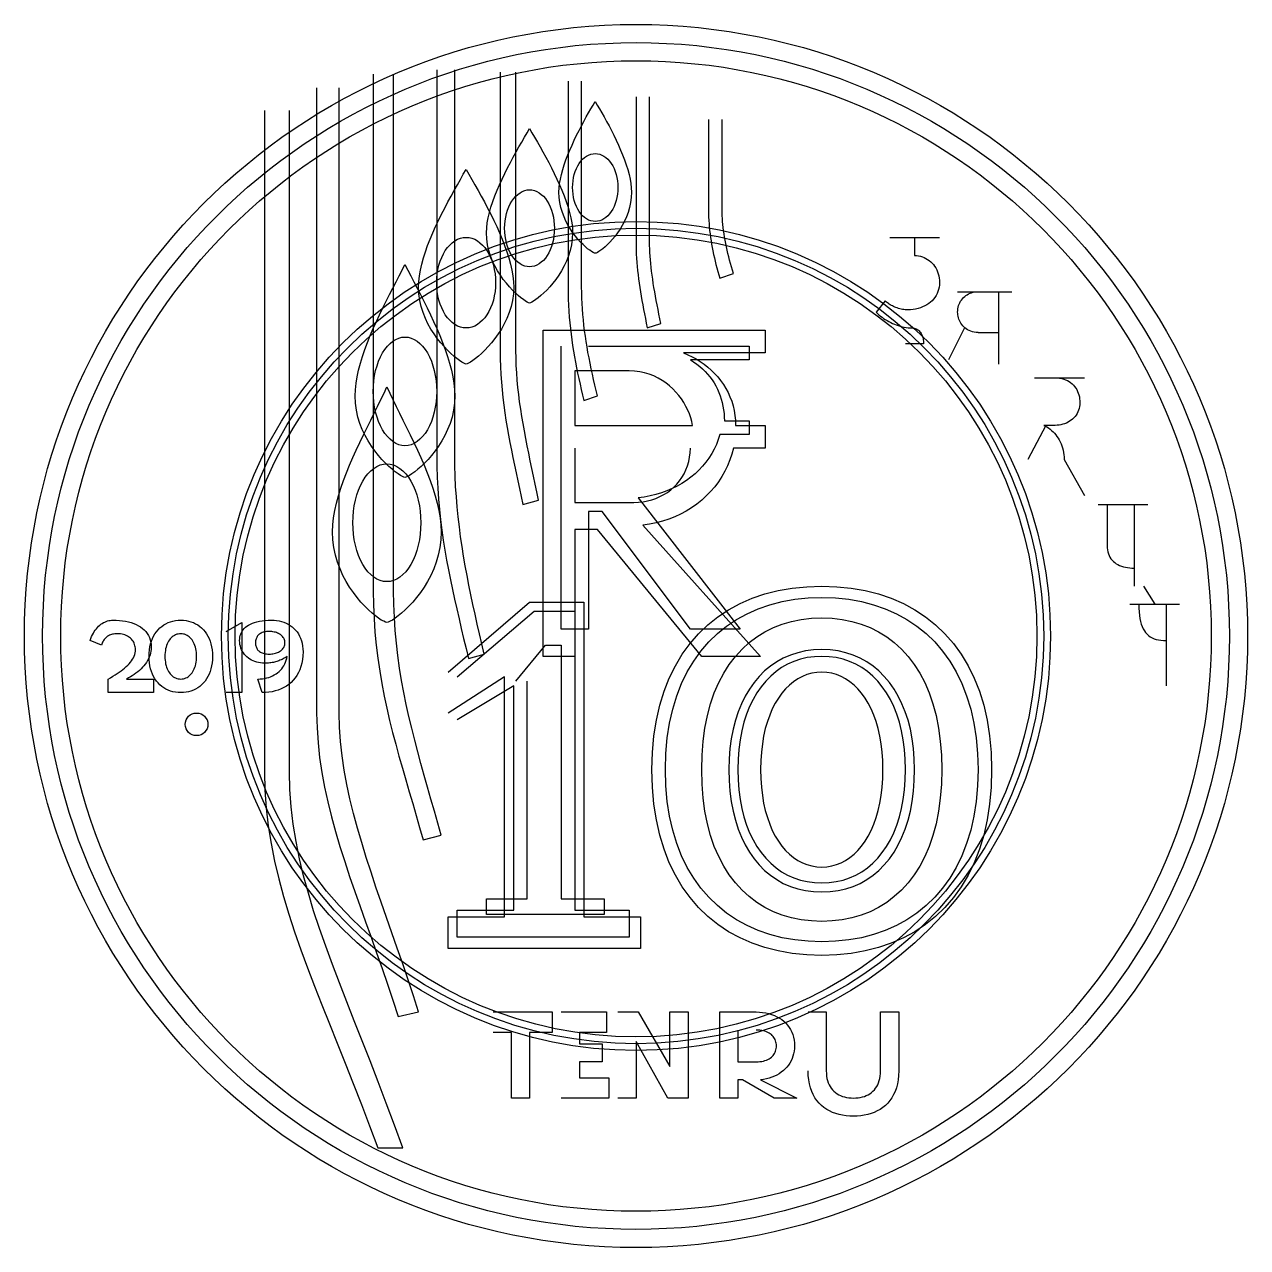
# Model space of a CAD drawing. Header units: metres. Extents: x 0 to 27, y 0 to 27.
import ezdxf

# ---------------------------------------------------------------- set-up
doc = ezdxf.new("R2010")
doc.units = ezdxf.units.M
for name, color, linetype in [('LAYER_00_BASE_FIELD', 7, 'Continuous'), ('LAYER_01_BIMETALLIC_TRENCH', 5, 'Continuous'), ('LAYER_02_RELIEF_STEP_1', 4, 'Continuous'), ('LAYER_03_RELIEF_STEP_2', 3, 'Continuous'), ('LAYER_04_HIGH_RELIEF', 2, 'Continuous'), ('LAYER_05_CREST_SURFACE', 1, 'Continuous')]:
    doc.layers.add(name, color=color, linetype=linetype)

msp = doc.modelspace()

# ---------------------------------------------------------------- linework, layer by layer
at = {"layer": 'LAYER_00_BASE_FIELD'}
for radius in [13.5, 13.1, 12.7]:
    msp.add_circle((13.5, 13.5), radius, dxfattribs=at)
at = {"layer": 'LAYER_01_BIMETALLIC_TRENCH'}
for radius in [9.15, 9, 8.85]:
    msp.add_circle((13.5, 13.5), radius, dxfattribs=at)
at = {"layer": 'LAYER_02_RELIEF_STEP_1'}
for points in [[(9.1, 26), (9.1, 17.5), (9.103, 17.248), (9.11, 17.001), (9.122, 16.76), (9.139, 16.523), (9.16, 16.291), (9.185, 16.062), (9.214, 15.836), (9.246, 15.614), (9.281, 15.393), (9.319, 15.175), (9.359, 14.958), (9.402, 14.742), (9.448, 14.527), (9.494, 14.312), (9.543, 14.097), (9.593, 13.881), (9.644, 13.664), (9.695, 13.445), (9.748, 13.224), (9.8, 13), (10.15, 13.1), (10.098, 13.324), (10.047, 13.545), (9.997, 13.763), (9.948, 13.98), (9.901, 14.195), (9.855, 14.41), (9.812, 14.623), (9.77, 14.836), (9.731, 15.049), (9.694, 15.262), (9.659, 15.477), (9.628, 15.692), (9.6, 15.909), (9.574, 16.127), (9.552, 16.348), (9.534, 16.572), (9.519, 16.799), (9.509, 17.029), (9.502, 17.262), (9.5, 17.5), (9.5, 26)], [(10.5, 25.95), (10.5, 19.8), (10.502, 19.621), (10.507, 19.446), (10.516, 19.272), (10.528, 19.101), (10.543, 18.931), (10.561, 18.763), (10.581, 18.596), (10.604, 18.43), (10.629, 18.265), (10.656, 18.1), (10.685, 17.935), (10.716, 17.77), (10.748, 17.604), (10.782, 17.437), (10.816, 17.269), (10.852, 17.099), (10.888, 16.928), (10.925, 16.754), (10.963, 16.579), (11, 16.4), (11.35, 16.5), (11.313, 16.679), (11.275, 16.854), (11.238, 17.028), (11.202, 17.198), (11.166, 17.367), (11.132, 17.534), (11.098, 17.699), (11.066, 17.863), (11.035, 18.026), (11.006, 18.188), (10.979, 18.348), (10.954, 18.509), (10.931, 18.669), (10.911, 18.829), (10.893, 18.989), (10.878, 19.15), (10.866, 19.311), (10.857, 19.473), (10.852, 19.636), (10.85, 19.8), (10.85, 25.95)], [(7.7, 25.9), (7.7, 14.5), (7.704, 14.189), (7.717, 13.884), (7.738, 13.586), (7.766, 13.294), (7.802, 13.008), (7.843, 12.726), (7.89, 12.449), (7.943, 12.175), (8.001, 11.905), (8.062, 11.638), (8.128, 11.372), (8.197, 11.109), (8.268, 10.847), (8.342, 10.585), (8.417, 10.323), (8.494, 10.062), (8.571, 9.799), (8.648, 9.535), (8.724, 9.269), (8.8, 9), (9.2, 9.1), (9.125, 9.369), (9.049, 9.635), (8.974, 9.899), (8.899, 10.161), (8.825, 10.422), (8.753, 10.682), (8.682, 10.942), (8.614, 11.202), (8.549, 11.463), (8.488, 11.725), (8.429, 11.988), (8.376, 12.254), (8.326, 12.521), (8.282, 12.792), (8.244, 13.066), (8.211, 13.343), (8.185, 13.625), (8.166, 13.911), (8.154, 14.203), (8.15, 14.5), (8.15, 25.9)], [(12, 25.75), (12, 21.2), (12.001, 21.066), (12.004, 20.933), (12.01, 20.801), (12.017, 20.671), (12.027, 20.542), (12.038, 20.414), (12.051, 20.287), (12.066, 20.162), (12.082, 20.037), (12.1, 19.913), (12.119, 19.789), (12.14, 19.666), (12.163, 19.544), (12.186, 19.423), (12.211, 19.302), (12.237, 19.181), (12.264, 19.06), (12.292, 18.94), (12.32, 18.82), (12.35, 18.7), (12.65, 18.8), (12.62, 18.92), (12.592, 19.04), (12.564, 19.16), (12.537, 19.28), (12.511, 19.4), (12.486, 19.52), (12.463, 19.64), (12.44, 19.76), (12.419, 19.88), (12.4, 20), (12.382, 20.12), (12.366, 20.24), (12.351, 20.36), (12.338, 20.48), (12.327, 20.6), (12.317, 20.72), (12.31, 20.84), (12.304, 20.96), (12.301, 21.08), (12.3, 21.2), (12.3, 25.75)], [(6.45, 25.6), (6.45, 11.8), (6.458, 11.471), (6.48, 11.143), (6.516, 10.815), (6.565, 10.489), (6.626, 10.163), (6.697, 9.836), (6.778, 9.51), (6.868, 9.182), (6.965, 8.854), (7.069, 8.525), (7.178, 8.194), (7.292, 7.862), (7.41, 7.527), (7.53, 7.19), (7.652, 6.85), (7.775, 6.507), (7.897, 6.161), (8.017, 5.811), (8.135, 5.458), (8.25, 5.1), (8.7, 5.2), (8.586, 5.558), (8.469, 5.911), (8.35, 6.261), (8.23, 6.606), (8.11, 6.948), (7.991, 7.287), (7.874, 7.623), (7.76, 7.955), (7.65, 8.285), (7.544, 8.613), (7.444, 8.938), (7.35, 9.261), (7.264, 9.582), (7.186, 9.902), (7.118, 10.22), (7.06, 10.538), (7.013, 10.854), (6.979, 11.17), (6.957, 11.485), (6.95, 11.8), (6.95, 25.6)], [(13.5, 25.4), (13.5, 22.2), (13.501, 22.11), (13.503, 22.02), (13.507, 21.93), (13.512, 21.839), (13.518, 21.748), (13.526, 21.657), (13.535, 21.566), (13.545, 21.474), (13.556, 21.381), (13.569, 21.288), (13.582, 21.193), (13.597, 21.098), (13.613, 21.003), (13.63, 20.906), (13.648, 20.808), (13.666, 20.709), (13.686, 20.609), (13.707, 20.507), (13.728, 20.404), (13.75, 20.3), (14.05, 20.4), (14.028, 20.504), (14.007, 20.607), (13.986, 20.708), (13.966, 20.808), (13.948, 20.906), (13.93, 21.003), (13.913, 21.098), (13.897, 21.192), (13.882, 21.284), (13.869, 21.375), (13.856, 21.464), (13.845, 21.552), (13.835, 21.638), (13.826, 21.723), (13.818, 21.806), (13.812, 21.888), (13.807, 21.968), (13.803, 22.047), (13.801, 22.124), (13.8, 22.2), (13.8, 25.4)], [(5.3, 25.1), (5.3, 10.5), (5.31, 10.098), (5.338, 9.701), (5.383, 9.307), (5.445, 8.917), (5.522, 8.528), (5.613, 8.14), (5.718, 7.752), (5.834, 7.362), (5.962, 6.97), (6.1, 6.575), (6.247, 6.175), (6.402, 5.77), (6.563, 5.358), (6.731, 4.938), (6.903, 4.509), (7.079, 4.071), (7.258, 3.622), (7.438, 3.161), (7.619, 2.688), (7.8, 2.2), (8.35, 2.2), (8.169, 2.702), (7.988, 3.188), (7.808, 3.66), (7.629, 4.119), (7.453, 4.566), (7.281, 5.001), (7.113, 5.426), (6.952, 5.842), (6.797, 6.249), (6.65, 6.65), (6.512, 7.045), (6.384, 7.434), (6.268, 7.82), (6.163, 8.203), (6.072, 8.584), (5.995, 8.965), (5.933, 9.346), (5.888, 9.728), (5.86, 10.112), (5.85, 10.5), (5.85, 25.1)], [(15.1, 24.9), (15.1, 22.9), (15.101, 22.825), (15.103, 22.75), (15.107, 22.675), (15.112, 22.6), (15.118, 22.525), (15.126, 22.45), (15.135, 22.375), (15.145, 22.3), (15.156, 22.225), (15.169, 22.15), (15.182, 22.075), (15.197, 22), (15.213, 21.925), (15.23, 21.85), (15.248, 21.775), (15.266, 21.7), (15.286, 21.625), (15.307, 21.55), (15.328, 21.475), (15.35, 21.4), (15.65, 21.5), (15.628, 21.575), (15.607, 21.65), (15.586, 21.725), (15.566, 21.799), (15.548, 21.873), (15.53, 21.947), (15.513, 22.021), (15.497, 22.094), (15.482, 22.166), (15.469, 22.238), (15.456, 22.308), (15.445, 22.378), (15.435, 22.448), (15.426, 22.516), (15.418, 22.583), (15.412, 22.649), (15.407, 22.714), (15.403, 22.777), (15.401, 22.839), (15.4, 22.9), (15.4, 24.9)], [(9.35, 12.7), (11.15, 14.25), (12.35, 14.25), (12.35, 7.3), (13.6, 7.3), (13.6, 6.6), (9.35, 6.6), (9.35, 7.3), (10.6, 7.3), (10.6, 12.6), (9.35, 11.8)]]:
    msp.add_lwpolyline(points, dxfattribs=at)
for points in [[(17.6, 14.6), (17.932, 14.589), (18.252, 14.557), (18.559, 14.503), (18.854, 14.428), (19.135, 14.333), (19.402, 14.217), (19.655, 14.08), (19.892, 13.923), (20.114, 13.746), (20.319, 13.55), (20.507, 13.334), (20.678, 13.099), (20.831, 12.845), (20.965, 12.571), (21.08, 12.28), (21.176, 11.97), (21.251, 11.641), (21.306, 11.295), (21.339, 10.931), (21.35, 10.55), (21.339, 10.162), (21.306, 9.791), (21.251, 9.439), (21.176, 9.106), (21.08, 8.791), (20.965, 8.496), (20.831, 8.219), (20.678, 7.962), (20.507, 7.724), (20.319, 7.506), (20.114, 7.308), (19.892, 7.13), (19.655, 6.972), (19.402, 6.835), (19.135, 6.718), (18.854, 6.622), (18.559, 6.547), (18.252, 6.493), (17.932, 6.461), (17.6, 6.45), (17.268, 6.461), (16.948, 6.493), (16.641, 6.547), (16.346, 6.622), (16.065, 6.718), (15.798, 6.835), (15.545, 6.972), (15.308, 7.13), (15.086, 7.308), (14.881, 7.506), (14.693, 7.724), (14.522, 7.962), (14.369, 8.219), (14.235, 8.496), (14.12, 8.791), (14.024, 9.106), (13.949, 9.439), (13.894, 9.791), (13.861, 10.162), (13.85, 10.55), (13.861, 10.931), (13.894, 11.295), (13.949, 11.641), (14.024, 11.97), (14.12, 12.28), (14.235, 12.571), (14.369, 12.845), (14.522, 13.099), (14.693, 13.334), (14.881, 13.55), (15.086, 13.746), (15.308, 13.923), (15.545, 14.08), (15.798, 14.217), (16.065, 14.333), (16.346, 14.428), (16.641, 14.503), (16.948, 14.557), (17.268, 14.589), (17.6, 14.6)], [(17.6, 13.2), (17.416, 13.192), (17.239, 13.169), (17.069, 13.131), (16.907, 13.078), (16.752, 13.011), (16.606, 12.93), (16.468, 12.836), (16.338, 12.728), (16.218, 12.608), (16.106, 12.475), (16.004, 12.33), (15.912, 12.174), (15.829, 12.006), (15.757, 11.828), (15.695, 11.639), (15.643, 11.44), (15.603, 11.231), (15.574, 11.013), (15.556, 10.786), (15.55, 10.55), (15.556, 10.307), (15.574, 10.073), (15.603, 9.85), (15.643, 9.636), (15.695, 9.432), (15.757, 9.239), (15.829, 9.057), (15.912, 8.887), (16.004, 8.728), (16.106, 8.581), (16.218, 8.447), (16.338, 8.325), (16.468, 8.217), (16.606, 8.121), (16.752, 8.04), (16.907, 7.972), (17.069, 7.919), (17.239, 7.881), (17.416, 7.858), (17.6, 7.85), (17.784, 7.858), (17.961, 7.881), (18.131, 7.919), (18.293, 7.972), (18.448, 8.04), (18.594, 8.121), (18.732, 8.217), (18.862, 8.325), (18.982, 8.447), (19.094, 8.581), (19.196, 8.728), (19.288, 8.887), (19.371, 9.057), (19.443, 9.239), (19.505, 9.432), (19.557, 9.636), (19.597, 9.85), (19.626, 10.073), (19.644, 10.307), (19.65, 10.55), (19.644, 10.786), (19.626, 11.013), (19.597, 11.231), (19.557, 11.44), (19.505, 11.639), (19.443, 11.828), (19.371, 12.006), (19.288, 12.174), (19.196, 12.33), (19.094, 12.475), (18.982, 12.608), (18.862, 12.728), (18.732, 12.836), (18.594, 12.93), (18.448, 13.011), (18.293, 13.078), (18.131, 13.131), (17.961, 13.169), (17.784, 13.192), (17.6, 13.2)]]:
    msp.add_lwpolyline(points, close=True, dxfattribs=at)
at = {"layer": 'LAYER_03_RELIEF_STEP_2'}
for points in [[(11.8, 23.3), (11.804, 23.392), (11.814, 23.488), (11.831, 23.588), (11.854, 23.69), (11.883, 23.795), (11.916, 23.902), (11.954, 24.01), (11.995, 24.119), (12.04, 24.228), (12.088, 24.337), (12.137, 24.446), (12.189, 24.553), (12.242, 24.658), (12.295, 24.761), (12.348, 24.861), (12.402, 24.958), (12.454, 25.05), (12.505, 25.139), (12.554, 25.222), (12.6, 25.3), (12.646, 25.222), (12.695, 25.139), (12.746, 25.05), (12.798, 24.958), (12.852, 24.861), (12.905, 24.761), (12.958, 24.658), (13.011, 24.553), (13.063, 24.446), (13.113, 24.337), (13.16, 24.228), (13.205, 24.119), (13.246, 24.01), (13.284, 23.902), (13.317, 23.795), (13.346, 23.69), (13.369, 23.588), (13.386, 23.488), (13.396, 23.392), (13.4, 23.3), (13.395, 23.182), (13.38, 23.068), (13.357, 22.958), (13.326, 22.852), (13.289, 22.752), (13.246, 22.656), (13.198, 22.565), (13.147, 22.479), (13.093, 22.399), (13.037, 22.325), (12.981, 22.257), (12.925, 22.195), (12.87, 22.139), (12.817, 22.09), (12.767, 22.048), (12.722, 22.014), (12.681, 21.986), (12.647, 21.966), (12.619, 21.954), (12.6, 21.95), (12.581, 21.954), (12.553, 21.966), (12.519, 21.986), (12.478, 22.014), (12.433, 22.048), (12.383, 22.09), (12.33, 22.139), (12.275, 22.195), (12.219, 22.257), (12.162, 22.325), (12.107, 22.399), (12.053, 22.479), (12.002, 22.565), (11.954, 22.656), (11.911, 22.752), (11.874, 22.852), (11.843, 22.958), (11.82, 23.068), (11.805, 23.182), (11.8, 23.3)], [(10.2, 22.4), (10.204, 22.507), (10.217, 22.618), (10.238, 22.733), (10.265, 22.85), (10.299, 22.97), (10.339, 23.092), (10.384, 23.215), (10.434, 23.339), (10.487, 23.463), (10.544, 23.587), (10.603, 23.711), (10.664, 23.833), (10.727, 23.953), (10.79, 24.071), (10.854, 24.186), (10.917, 24.298), (10.978, 24.405), (11.038, 24.509), (11.096, 24.607), (11.15, 24.7), (11.204, 24.607), (11.262, 24.509), (11.322, 24.405), (11.383, 24.298), (11.446, 24.186), (11.51, 24.071), (11.573, 23.953), (11.636, 23.833), (11.697, 23.711), (11.756, 23.587), (11.813, 23.463), (11.866, 23.339), (11.916, 23.215), (11.961, 23.092), (12.001, 22.97), (12.035, 22.85), (12.062, 22.733), (12.083, 22.618), (12.096, 22.507), (12.1, 22.4), (12.094, 22.267), (12.076, 22.138), (12.048, 22.013), (12.011, 21.893), (11.966, 21.778), (11.914, 21.668), (11.856, 21.564), (11.794, 21.466), (11.729, 21.373), (11.663, 21.288), (11.595, 21.208), (11.528, 21.136), (11.462, 21.072), (11.399, 21.015), (11.341, 20.966), (11.287, 20.925), (11.24, 20.893), (11.201, 20.869), (11.17, 20.855), (11.15, 20.85), (11.13, 20.855), (11.099, 20.869), (11.06, 20.893), (11.013, 20.925), (10.959, 20.966), (10.901, 21.015), (10.838, 21.072), (10.772, 21.136), (10.705, 21.208), (10.638, 21.288), (10.571, 21.373), (10.506, 21.466), (10.444, 21.564), (10.386, 21.668), (10.334, 21.778), (10.289, 21.893), (10.252, 22.013), (10.224, 22.138), (10.206, 22.267), (10.2, 22.4)], [(8.7, 21.2), (8.705, 21.322), (8.719, 21.448), (8.741, 21.578), (8.771, 21.71), (8.808, 21.845), (8.851, 21.982), (8.9, 22.12), (8.954, 22.259), (9.013, 22.398), (9.075, 22.538), (9.14, 22.676), (9.208, 22.813), (9.277, 22.948), (9.347, 23.081), (9.417, 23.211), (9.487, 23.338), (9.556, 23.46), (9.623, 23.579), (9.688, 23.692), (9.75, 23.8), (9.812, 23.692), (9.877, 23.579), (9.944, 23.46), (10.013, 23.338), (10.083, 23.211), (10.153, 23.081), (10.223, 22.948), (10.292, 22.813), (10.36, 22.676), (10.425, 22.538), (10.487, 22.398), (10.546, 22.259), (10.6, 22.12), (10.649, 21.982), (10.692, 21.845), (10.729, 21.71), (10.759, 21.578), (10.781, 21.448), (10.795, 21.322), (10.8, 21.2), (10.793, 21.052), (10.773, 20.909), (10.742, 20.772), (10.7, 20.639), (10.65, 20.512), (10.592, 20.392), (10.528, 20.277), (10.459, 20.17), (10.387, 20.069), (10.312, 19.975), (10.237, 19.889), (10.163, 19.81), (10.09, 19.74), (10.021, 19.678), (9.956, 19.625), (9.898, 19.581), (9.846, 19.546), (9.804, 19.521), (9.771, 19.505), (9.75, 19.5), (9.729, 19.505), (9.696, 19.521), (9.654, 19.546), (9.602, 19.581), (9.544, 19.625), (9.479, 19.678), (9.41, 19.74), (9.337, 19.81), (9.263, 19.889), (9.188, 19.975), (9.113, 20.069), (9.041, 20.17), (8.972, 20.277), (8.908, 20.392), (8.85, 20.512), (8.8, 20.639), (8.758, 20.772), (8.727, 20.909), (8.707, 21.052), (8.7, 21.2)], [(7.3, 18.8), (7.305, 18.937), (7.32, 19.078), (7.344, 19.223), (7.376, 19.37), (7.416, 19.52), (7.462, 19.672), (7.514, 19.825), (7.572, 19.979), (7.634, 20.133), (7.7, 20.288), (7.769, 20.441), (7.84, 20.593), (7.913, 20.743), (7.986, 20.891), (8.059, 21.036), (8.132, 21.178), (8.203, 21.315), (8.272, 21.449), (8.338, 21.577), (8.4, 21.7), (8.462, 21.577), (8.528, 21.449), (8.597, 21.315), (8.668, 21.178), (8.741, 21.036), (8.814, 20.891), (8.887, 20.743), (8.96, 20.593), (9.031, 20.441), (9.1, 20.288), (9.166, 20.133), (9.228, 19.979), (9.286, 19.825), (9.338, 19.672), (9.384, 19.52), (9.424, 19.37), (9.456, 19.223), (9.48, 19.078), (9.495, 18.937), (9.5, 18.8), (9.493, 18.638), (9.472, 18.482), (9.439, 18.333), (9.395, 18.19), (9.342, 18.055), (9.281, 17.926), (9.214, 17.805), (9.142, 17.691), (9.066, 17.585), (8.988, 17.487), (8.909, 17.398), (8.83, 17.317), (8.754, 17.244), (8.682, 17.181), (8.614, 17.127), (8.553, 17.082), (8.499, 17.046), (8.455, 17.021), (8.422, 17.005), (8.4, 17), (8.378, 17.005), (8.345, 17.021), (8.301, 17.046), (8.247, 17.082), (8.186, 17.127), (8.118, 17.181), (8.046, 17.244), (7.97, 17.317), (7.891, 17.398), (7.812, 17.487), (7.734, 17.585), (7.658, 17.691), (7.586, 17.805), (7.519, 17.926), (7.458, 18.055), (7.405, 18.19), (7.361, 18.333), (7.328, 18.482), (7.307, 18.638), (7.3, 18.8)], [(12.15, 20.25), (16.35, 20.25), (16.35, 19.75), (14.55, 19.75), (14.646, 19.71), (14.74, 19.665), (14.831, 19.615), (14.919, 19.56), (15.004, 19.5), (15.085, 19.436), (15.162, 19.367), (15.236, 19.295), (15.304, 19.218), (15.369, 19.137), (15.428, 19.053), (15.482, 18.965), (15.531, 18.874), (15.574, 18.779), (15.612, 18.681), (15.643, 18.58), (15.667, 18.477), (15.685, 18.37), (15.696, 18.261), (15.7, 18.15), (16.35, 18.15), (16.35, 17.65), (15.65, 17.65), (15.616, 17.517), (15.572, 17.386), (15.521, 17.26), (15.461, 17.137), (15.394, 17.019), (15.319, 16.905), (15.237, 16.796), (15.148, 16.692), (15.052, 16.593), (14.95, 16.5), (14.842, 16.413), (14.728, 16.332), (14.609, 16.258), (14.485, 16.191), (14.356, 16.131), (14.223, 16.079), (14.085, 16.034), (13.944, 15.998), (13.798, 15.969), (13.65, 15.95), (16.25, 13.05), (14.95, 13.05), (12.65, 15.85), (12.15, 15.85), (12.15, 13.05), (11.45, 13.05), (11.45, 20.25), (12.15, 20.25)], [(12.15, 19.35), (12.15, 18.15), (14.75, 18.15), (14.732, 18.233), (14.708, 18.317), (14.678, 18.402), (14.643, 18.486), (14.602, 18.57), (14.555, 18.652), (14.502, 18.732), (14.444, 18.81), (14.381, 18.885), (14.312, 18.956), (14.239, 19.023), (14.16, 19.086), (14.075, 19.143), (13.986, 19.195), (13.892, 19.24), (13.793, 19.278), (13.689, 19.309), (13.581, 19.331), (13.468, 19.345), (13.35, 19.35), (12.15, 19.35)], [(6.8, 15.8), (6.806, 15.952), (6.823, 16.108), (6.85, 16.268), (6.886, 16.43), (6.931, 16.595), (6.984, 16.762), (7.043, 16.93), (7.107, 17.099), (7.177, 17.268), (7.25, 17.438), (7.326, 17.606), (7.405, 17.773), (7.484, 17.938), (7.564, 18.101), (7.644, 18.261), (7.722, 18.418), (7.797, 18.57), (7.869, 18.719), (7.937, 18.862), (8, 19), (8.063, 18.862), (8.131, 18.719), (8.203, 18.57), (8.278, 18.418), (8.356, 18.261), (8.436, 18.101), (8.516, 17.938), (8.595, 17.773), (8.674, 17.606), (8.75, 17.438), (8.823, 17.268), (8.893, 17.099), (8.957, 16.93), (9.016, 16.762), (9.069, 16.595), (9.114, 16.43), (9.15, 16.268), (9.177, 16.108), (9.194, 15.952), (9.2, 15.8), (9.192, 15.623), (9.17, 15.452), (9.136, 15.288), (9.09, 15.131), (9.034, 14.981), (8.969, 14.839), (8.898, 14.704), (8.821, 14.578), (8.74, 14.459), (8.656, 14.35), (8.572, 14.25), (8.487, 14.158), (8.405, 14.077), (8.325, 14.005), (8.251, 13.944), (8.182, 13.893), (8.122, 13.853), (8.07, 13.824), (8.029, 13.806), (8, 13.8), (7.971, 13.806), (7.93, 13.824), (7.878, 13.853), (7.818, 13.893), (7.749, 13.944), (7.675, 14.005), (7.595, 14.077), (7.513, 14.158), (7.428, 14.25), (7.344, 14.35), (7.26, 14.459), (7.179, 14.578), (7.102, 14.704), (7.031, 14.839), (6.966, 14.981), (6.91, 15.131), (6.864, 15.288), (6.83, 15.452), (6.808, 15.623), (6.8, 15.8)], [(17.6, 14.35), (17.903, 14.34), (18.195, 14.31), (18.476, 14.26), (18.746, 14.19), (19.004, 14.101), (19.249, 13.992), (19.481, 13.865), (19.7, 13.718), (19.904, 13.553), (20.094, 13.369), (20.268, 13.166), (20.426, 12.946), (20.568, 12.708), (20.692, 12.451), (20.799, 12.177), (20.888, 11.886), (20.958, 11.577), (21.009, 11.252), (21.04, 10.909), (21.05, 10.55), (21.04, 10.191), (21.009, 9.848), (20.958, 9.523), (20.888, 9.214), (20.799, 8.923), (20.692, 8.649), (20.568, 8.392), (20.426, 8.154), (20.268, 7.934), (20.094, 7.731), (19.904, 7.547), (19.7, 7.382), (19.481, 7.235), (19.249, 7.108), (19.004, 6.999), (18.746, 6.91), (18.476, 6.84), (18.195, 6.79), (17.903, 6.76), (17.6, 6.75), (17.297, 6.76), (17.005, 6.79), (16.724, 6.84), (16.454, 6.91), (16.196, 6.999), (15.951, 7.108), (15.719, 7.235), (15.5, 7.382), (15.296, 7.547), (15.106, 7.731), (14.932, 7.934), (14.774, 8.154), (14.632, 8.392), (14.508, 8.649), (14.401, 8.923), (14.312, 9.214), (14.242, 9.523), (14.191, 9.848), (14.16, 10.191), (14.15, 10.55), (14.16, 10.909), (14.191, 11.252), (14.242, 11.577), (14.312, 11.886), (14.401, 12.177), (14.508, 12.451), (14.632, 12.708), (14.774, 12.946), (14.932, 13.166), (15.106, 13.369), (15.296, 13.553), (15.5, 13.718), (15.719, 13.865), (15.951, 13.992), (16.196, 14.101), (16.454, 14.19), (16.724, 14.26), (17.005, 14.31), (17.297, 14.34), (17.6, 14.35)], [(17.6, 13.05), (17.438, 13.043), (17.281, 13.022), (17.13, 12.987), (16.985, 12.939), (16.847, 12.877), (16.715, 12.803), (16.591, 12.716), (16.474, 12.616), (16.364, 12.505), (16.262, 12.381), (16.169, 12.246), (16.084, 12.1), (16.008, 11.942), (15.942, 11.774), (15.884, 11.595), (15.837, 11.405), (15.799, 11.206), (15.772, 10.997), (15.756, 10.778), (15.75, 10.55), (15.756, 10.322), (15.772, 10.103), (15.799, 9.894), (15.837, 9.695), (15.884, 9.505), (15.942, 9.326), (16.008, 9.158), (16.084, 9), (16.169, 8.854), (16.262, 8.719), (16.364, 8.595), (16.474, 8.484), (16.591, 8.384), (16.715, 8.297), (16.847, 8.223), (16.985, 8.161), (17.13, 8.113), (17.281, 8.078), (17.438, 8.057), (17.6, 8.05), (17.762, 8.057), (17.919, 8.078), (18.07, 8.113), (18.215, 8.161), (18.353, 8.223), (18.485, 8.297), (18.609, 8.384), (18.726, 8.484), (18.836, 8.595), (18.937, 8.719), (19.031, 8.854), (19.116, 9), (19.192, 9.158), (19.258, 9.326), (19.316, 9.505), (19.363, 9.695), (19.401, 9.894), (19.428, 10.103), (19.444, 10.322), (19.45, 10.55), (19.444, 10.778), (19.428, 10.997), (19.401, 11.206), (19.363, 11.405), (19.316, 11.595), (19.258, 11.774), (19.192, 11.942), (19.116, 12.1), (19.031, 12.246), (18.937, 12.381), (18.836, 12.505), (18.726, 12.616), (18.609, 12.716), (18.485, 12.803), (18.353, 12.877), (18.215, 12.939), (18.07, 12.987), (17.919, 13.022), (17.762, 13.043), (17.6, 13.05)]]:
    msp.add_lwpolyline(points, close=True, dxfattribs=at)
for points in [[(12.15, 17.65), (12.15, 16.45), (13.45, 16.45), (13.554, 16.454), (13.655, 16.465), (13.754, 16.483), (13.849, 16.508), (13.941, 16.539), (14.029, 16.577), (14.113, 16.621), (14.192, 16.671), (14.267, 16.726), (14.338, 16.788), (14.402, 16.854), (14.462, 16.925), (14.515, 17.001), (14.562, 17.082), (14.603, 17.167), (14.637, 17.256), (14.664, 17.35), (14.684, 17.446), (14.696, 17.547), (14.7, 17.65)], [(9.55, 12.6), (11.25, 14.05), (12.15, 14.05), (12.15, 7.45), (13.35, 7.45), (13.35, 6.85), (9.55, 6.85), (9.55, 7.45), (10.8, 7.45), (10.8, 12.4), (9.55, 11.65)]]:
    msp.add_lwpolyline(points, dxfattribs=at)
at = {"layer": 'LAYER_04_HIGH_RELIEF'}
for points in [[(13.1, 23.4), (13.098, 23.326), (13.09, 23.254), (13.078, 23.182), (13.062, 23.113), (13.041, 23.046), (13.016, 22.983), (12.987, 22.924), (12.954, 22.87), (12.917, 22.82), (12.878, 22.776), (12.836, 22.739), (12.791, 22.707), (12.745, 22.682), (12.698, 22.664), (12.649, 22.654), (12.6, 22.65), (12.551, 22.654), (12.502, 22.664), (12.455, 22.682), (12.409, 22.707), (12.364, 22.739), (12.322, 22.776), (12.283, 22.82), (12.246, 22.87), (12.213, 22.924), (12.184, 22.983), (12.159, 23.046), (12.138, 23.113), (12.122, 23.182), (12.11, 23.254), (12.102, 23.326), (12.1, 23.4), (12.102, 23.474), (12.11, 23.546), (12.122, 23.618), (12.138, 23.687), (12.159, 23.754), (12.184, 23.817), (12.213, 23.876), (12.246, 23.93), (12.283, 23.98), (12.322, 24.024), (12.364, 24.061), (12.409, 24.093), (12.455, 24.118), (12.502, 24.136), (12.551, 24.146), (12.6, 24.15), (12.649, 24.146), (12.698, 24.136), (12.745, 24.118), (12.791, 24.093), (12.836, 24.061), (12.878, 24.024), (12.917, 23.98), (12.954, 23.93), (12.987, 23.876), (13.016, 23.817), (13.041, 23.754), (13.062, 23.687), (13.078, 23.618), (13.09, 23.546), (13.098, 23.474), (13.1, 23.4)], [(11.7, 22.5), (11.697, 22.417), (11.689, 22.334), (11.676, 22.253), (11.658, 22.175), (11.635, 22.099), (11.607, 22.028), (11.575, 21.961), (11.539, 21.899), (11.499, 21.843), (11.456, 21.793), (11.409, 21.75), (11.36, 21.715), (11.31, 21.687), (11.257, 21.666), (11.204, 21.654), (11.15, 21.65), (11.096, 21.654), (11.043, 21.666), (10.99, 21.687), (10.94, 21.715), (10.891, 21.75), (10.844, 21.793), (10.801, 21.843), (10.761, 21.899), (10.725, 21.961), (10.693, 22.028), (10.665, 22.099), (10.642, 22.175), (10.624, 22.253), (10.611, 22.334), (10.603, 22.417), (10.6, 22.5), (10.603, 22.583), (10.611, 22.666), (10.624, 22.747), (10.642, 22.825), (10.665, 22.901), (10.693, 22.972), (10.725, 23.039), (10.761, 23.101), (10.801, 23.157), (10.844, 23.207), (10.891, 23.25), (10.94, 23.285), (10.99, 23.313), (11.043, 23.334), (11.096, 23.346), (11.15, 23.35), (11.204, 23.346), (11.257, 23.334), (11.31, 23.313), (11.36, 23.285), (11.409, 23.25), (11.456, 23.207), (11.499, 23.157), (11.539, 23.101), (11.575, 23.039), (11.607, 22.972), (11.635, 22.901), (11.658, 22.825), (11.676, 22.747), (11.689, 22.666), (11.697, 22.583), (11.7, 22.5)], [(10.4, 21.3), (10.397, 21.202), (10.388, 21.105), (10.372, 21.01), (10.351, 20.917), (10.323, 20.829), (10.29, 20.744), (10.252, 20.666), (10.21, 20.593), (10.162, 20.527), (10.111, 20.469), (10.056, 20.418), (9.999, 20.376), (9.939, 20.343), (9.877, 20.319), (9.814, 20.305), (9.75, 20.3), (9.686, 20.305), (9.623, 20.319), (9.561, 20.343), (9.501, 20.376), (9.444, 20.418), (9.389, 20.469), (9.338, 20.527), (9.29, 20.593), (9.248, 20.666), (9.21, 20.744), (9.177, 20.829), (9.149, 20.917), (9.128, 21.01), (9.112, 21.105), (9.103, 21.202), (9.1, 21.3), (9.103, 21.398), (9.112, 21.495), (9.128, 21.59), (9.149, 21.683), (9.177, 21.771), (9.21, 21.856), (9.248, 21.934), (9.29, 22.007), (9.338, 22.073), (9.389, 22.131), (9.444, 22.182), (9.501, 22.224), (9.561, 22.257), (9.623, 22.281), (9.686, 22.295), (9.75, 22.3), (9.814, 22.295), (9.877, 22.281), (9.939, 22.257), (9.999, 22.224), (10.056, 22.182), (10.111, 22.131), (10.162, 22.073), (10.21, 22.007), (10.252, 21.934), (10.29, 21.856), (10.323, 21.771), (10.351, 21.683), (10.372, 21.59), (10.388, 21.495), (10.397, 21.398), (10.4, 21.3)], [(9.1, 18.9), (9.097, 18.782), (9.087, 18.666), (9.07, 18.552), (9.047, 18.441), (9.017, 18.334), (8.982, 18.233), (8.941, 18.139), (8.895, 18.051), (8.844, 17.972), (8.789, 17.902), (8.73, 17.842), (8.668, 17.791), (8.603, 17.752), (8.537, 17.723), (8.469, 17.706), (8.4, 17.7), (8.331, 17.706), (8.263, 17.723), (8.197, 17.752), (8.132, 17.791), (8.07, 17.842), (8.011, 17.902), (7.956, 17.972), (7.905, 18.051), (7.859, 18.139), (7.818, 18.233), (7.783, 18.334), (7.753, 18.441), (7.73, 18.552), (7.713, 18.666), (7.703, 18.782), (7.7, 18.9), (7.703, 19.018), (7.713, 19.134), (7.73, 19.248), (7.753, 19.359), (7.783, 19.466), (7.818, 19.567), (7.859, 19.661), (7.905, 19.749), (7.956, 19.828), (8.011, 19.898), (8.07, 19.958), (8.132, 20.009), (8.197, 20.048), (8.263, 20.077), (8.331, 20.094), (8.4, 20.1), (8.469, 20.094), (8.537, 20.077), (8.603, 20.048), (8.668, 20.009), (8.73, 19.958), (8.789, 19.898), (8.844, 19.828), (8.895, 19.749), (8.941, 19.661), (8.982, 19.567), (9.017, 19.466), (9.047, 19.359), (9.07, 19.248), (9.087, 19.134), (9.097, 19.018), (9.1, 18.9)], [(8.75, 16), (8.746, 15.873), (8.736, 15.746), (8.718, 15.623), (8.693, 15.503), (8.661, 15.387), (8.624, 15.278), (8.58, 15.175), (8.53, 15.081), (8.476, 14.995), (8.417, 14.919), (8.354, 14.854), (8.287, 14.799), (8.218, 14.756), (8.146, 14.725), (8.074, 14.706), (8, 14.7), (7.926, 14.706), (7.854, 14.725), (7.782, 14.756), (7.713, 14.799), (7.646, 14.854), (7.583, 14.919), (7.524, 14.995), (7.47, 15.081), (7.42, 15.175), (7.376, 15.278), (7.339, 15.387), (7.307, 15.503), (7.282, 15.623), (7.264, 15.746), (7.254, 15.873), (7.25, 16), (7.254, 16.127), (7.264, 16.254), (7.282, 16.377), (7.307, 16.497), (7.339, 16.613), (7.376, 16.722), (7.42, 16.825), (7.47, 16.919), (7.524, 17.005), (7.583, 17.081), (7.646, 17.146), (7.713, 17.201), (7.782, 17.244), (7.854, 17.275), (7.926, 17.294), (8, 17.3), (8.074, 17.294), (8.146, 17.275), (8.218, 17.244), (8.287, 17.201), (8.354, 17.146), (8.417, 17.081), (8.476, 17.005), (8.53, 16.919), (8.58, 16.825), (8.624, 16.722), (8.661, 16.613), (8.693, 16.497), (8.718, 16.377), (8.736, 16.254), (8.746, 16.127), (8.75, 16)], [(1.95, 13.85), (2.024, 13.849), (2.095, 13.844), (2.164, 13.837), (2.23, 13.826), (2.294, 13.812), (2.354, 13.796), (2.411, 13.777), (2.465, 13.754), (2.516, 13.728), (2.562, 13.7), (2.606, 13.668), (2.645, 13.634), (2.68, 13.596), (2.711, 13.556), (2.737, 13.512), (2.76, 13.466), (2.777, 13.417), (2.79, 13.364), (2.797, 13.309), (2.8, 13.25), (2.798, 13.205), (2.793, 13.162), (2.784, 13.119), (2.772, 13.076), (2.756, 13.035), (2.738, 12.995), (2.717, 12.956), (2.693, 12.917), (2.666, 12.88), (2.637, 12.844), (2.606, 12.809), (2.573, 12.775), (2.538, 12.742), (2.501, 12.711), (2.462, 12.68), (2.422, 12.652), (2.381, 12.624), (2.338, 12.598), (2.295, 12.573), (2.25, 12.55), (2.85, 12.55), (2.85, 12.25), (1.85, 12.25), (1.85, 12.55), (1.902, 12.58), (1.952, 12.61), (2, 12.64), (2.047, 12.67), (2.091, 12.701), (2.134, 12.731), (2.174, 12.762), (2.212, 12.793), (2.248, 12.825), (2.281, 12.856), (2.312, 12.888), (2.34, 12.921), (2.365, 12.954), (2.387, 12.987), (2.405, 13.021), (2.421, 13.056), (2.434, 13.091), (2.443, 13.126), (2.448, 13.163), (2.45, 13.2), (2.449, 13.23), (2.446, 13.258), (2.44, 13.286), (2.432, 13.313), (2.423, 13.339), (2.411, 13.364), (2.397, 13.387), (2.381, 13.41), (2.363, 13.431), (2.344, 13.45), (2.322, 13.468), (2.299, 13.484), (2.274, 13.499), (2.247, 13.512), (2.218, 13.523), (2.188, 13.533), (2.156, 13.54), (2.122, 13.546), (2.087, 13.549), (2.05, 13.55), (2.021, 13.549), (1.993, 13.547), (1.967, 13.543), (1.942, 13.538), (1.918, 13.532), (1.896, 13.524), (1.875, 13.515), (1.855, 13.505), (1.836, 13.494), (1.819, 13.481), (1.802, 13.468), (1.787, 13.453), (1.773, 13.437), (1.76, 13.42), (1.748, 13.402), (1.736, 13.384), (1.726, 13.364), (1.717, 13.343), (1.708, 13.322), (1.7, 13.3), (1.45, 13.4), (1.466, 13.444), (1.483, 13.486), (1.501, 13.525), (1.521, 13.562), (1.542, 13.597), (1.564, 13.63), (1.587, 13.66), (1.612, 13.688), (1.637, 13.714), (1.663, 13.737), (1.689, 13.759), (1.716, 13.778), (1.744, 13.795), (1.773, 13.809), (1.802, 13.822), (1.831, 13.832), (1.86, 13.84), (1.89, 13.845), (1.92, 13.849), (1.95, 13.85)], [(3.45, 13.85), (3.509, 13.848), (3.567, 13.841), (3.623, 13.83), (3.676, 13.815), (3.728, 13.795), (3.778, 13.772), (3.825, 13.744), (3.869, 13.712), (3.911, 13.677), (3.95, 13.637), (3.986, 13.594), (4.019, 13.548), (4.048, 13.497), (4.074, 13.443), (4.097, 13.386), (4.116, 13.325), (4.13, 13.261), (4.141, 13.194), (4.148, 13.123), (4.15, 13.05), (4.148, 12.977), (4.141, 12.906), (4.13, 12.839), (4.116, 12.775), (4.097, 12.714), (4.074, 12.657), (4.048, 12.603), (4.019, 12.552), (3.986, 12.506), (3.95, 12.463), (3.911, 12.423), (3.869, 12.388), (3.825, 12.356), (3.778, 12.328), (3.728, 12.305), (3.676, 12.285), (3.623, 12.27), (3.567, 12.259), (3.509, 12.252), (3.45, 12.25), (3.391, 12.252), (3.333, 12.259), (3.277, 12.27), (3.224, 12.285), (3.172, 12.305), (3.122, 12.328), (3.075, 12.356), (3.031, 12.388), (2.989, 12.423), (2.95, 12.463), (2.914, 12.506), (2.881, 12.552), (2.852, 12.603), (2.826, 12.657), (2.803, 12.714), (2.784, 12.775), (2.77, 12.839), (2.759, 12.906), (2.752, 12.977), (2.75, 13.05), (2.752, 13.123), (2.759, 13.194), (2.77, 13.261), (2.784, 13.325), (2.803, 13.386), (2.826, 13.443), (2.852, 13.497), (2.881, 13.548), (2.914, 13.594), (2.95, 13.637), (2.989, 13.677), (3.031, 13.712), (3.075, 13.744), (3.122, 13.772), (3.172, 13.795), (3.224, 13.815), (3.277, 13.83), (3.333, 13.841), (3.391, 13.848), (3.45, 13.85)], [(5.45, 13.85), (5.509, 13.848), (5.567, 13.843), (5.623, 13.833), (5.676, 13.82), (5.728, 13.804), (5.778, 13.784), (5.825, 13.76), (5.869, 13.733), (5.911, 13.703), (5.95, 13.669), (5.986, 13.631), (6.019, 13.591), (6.048, 13.547), (6.074, 13.5), (6.097, 13.449), (6.116, 13.396), (6.13, 13.339), (6.141, 13.279), (6.148, 13.216), (6.15, 13.15), (6.147, 13.062), (6.138, 12.979), (6.124, 12.9), (6.104, 12.826), (6.08, 12.756), (6.05, 12.691), (6.016, 12.63), (5.977, 12.574), (5.934, 12.522), (5.888, 12.475), (5.837, 12.432), (5.783, 12.394), (5.725, 12.36), (5.665, 12.331), (5.602, 12.306), (5.536, 12.286), (5.467, 12.27), (5.397, 12.259), (5.324, 12.252), (5.25, 12.25), (5.15, 12.55), (5.202, 12.551), (5.252, 12.556), (5.3, 12.563), (5.347, 12.573), (5.392, 12.586), (5.435, 12.601), (5.476, 12.619), (5.516, 12.64), (5.553, 12.662), (5.587, 12.688), (5.62, 12.715), (5.65, 12.744), (5.678, 12.776), (5.704, 12.81), (5.727, 12.845), (5.747, 12.883), (5.764, 12.922), (5.779, 12.963), (5.791, 13.006), (5.8, 13.05), (5.777, 13.035), (5.755, 13.021), (5.732, 13.008), (5.71, 12.996), (5.687, 12.984), (5.664, 12.974), (5.64, 12.963), (5.617, 12.954), (5.593, 12.945), (5.569, 12.938), (5.544, 12.93), (5.519, 12.924), (5.494, 12.918), (5.468, 12.914), (5.441, 12.909), (5.414, 12.906), (5.387, 12.903), (5.359, 12.901), (5.33, 12.9), (5.3, 12.9), (5.255, 12.901), (5.212, 12.906), (5.169, 12.913), (5.128, 12.923), (5.088, 12.936), (5.049, 12.951), (5.012, 12.969), (4.977, 12.99), (4.944, 13.012), (4.912, 13.037), (4.884, 13.065), (4.857, 13.094), (4.833, 13.126), (4.812, 13.16), (4.794, 13.195), (4.778, 13.233), (4.766, 13.272), (4.757, 13.313), (4.752, 13.356), (4.75, 13.4), (4.752, 13.437), (4.756, 13.473), (4.764, 13.509), (4.775, 13.543), (4.789, 13.576), (4.807, 13.607), (4.828, 13.638), (4.852, 13.666), (4.881, 13.693), (4.912, 13.719), (4.948, 13.742), (4.988, 13.764), (5.031, 13.783), (5.078, 13.8), (5.13, 13.815), (5.185, 13.827), (5.245, 13.837), (5.309, 13.844), (5.377, 13.849), (5.45, 13.85)], [(3.45, 13.55), (3.42, 13.549), (3.392, 13.544), (3.364, 13.537), (3.337, 13.527), (3.311, 13.514), (3.286, 13.499), (3.263, 13.481), (3.24, 13.46), (3.219, 13.438), (3.2, 13.412), (3.182, 13.385), (3.166, 13.356), (3.151, 13.324), (3.138, 13.29), (3.127, 13.255), (3.117, 13.217), (3.11, 13.178), (3.104, 13.137), (3.101, 13.094), (3.1, 13.05), (3.101, 13.006), (3.104, 12.963), (3.11, 12.922), (3.117, 12.883), (3.127, 12.845), (3.138, 12.81), (3.151, 12.776), (3.166, 12.744), (3.182, 12.715), (3.2, 12.688), (3.219, 12.662), (3.24, 12.64), (3.263, 12.619), (3.286, 12.601), (3.311, 12.586), (3.337, 12.573), (3.364, 12.563), (3.392, 12.556), (3.42, 12.551), (3.45, 12.55), (3.48, 12.551), (3.508, 12.556), (3.536, 12.563), (3.563, 12.573), (3.589, 12.586), (3.614, 12.601), (3.637, 12.619), (3.66, 12.64), (3.681, 12.662), (3.7, 12.688), (3.718, 12.715), (3.734, 12.744), (3.749, 12.776), (3.762, 12.81), (3.773, 12.845), (3.783, 12.883), (3.79, 12.922), (3.796, 12.963), (3.799, 13.006), (3.8, 13.05), (3.799, 13.094), (3.796, 13.137), (3.79, 13.178), (3.783, 13.217), (3.773, 13.255), (3.762, 13.29), (3.749, 13.324), (3.734, 13.356), (3.718, 13.385), (3.7, 13.412), (3.681, 13.438), (3.66, 13.46), (3.637, 13.481), (3.614, 13.499), (3.589, 13.514), (3.563, 13.527), (3.536, 13.537), (3.508, 13.544), (3.48, 13.549), (3.45, 13.55)], [(5.4, 13.6), (5.371, 13.599), (5.343, 13.597), (5.317, 13.593), (5.292, 13.588), (5.269, 13.582), (5.247, 13.574), (5.227, 13.565), (5.208, 13.555), (5.191, 13.544), (5.175, 13.531), (5.161, 13.518), (5.148, 13.503), (5.137, 13.487), (5.127, 13.47), (5.119, 13.452), (5.112, 13.434), (5.107, 13.414), (5.103, 13.393), (5.101, 13.372), (5.1, 13.35), (5.101, 13.328), (5.103, 13.307), (5.107, 13.286), (5.112, 13.266), (5.119, 13.248), (5.127, 13.23), (5.137, 13.213), (5.148, 13.197), (5.161, 13.182), (5.175, 13.169), (5.191, 13.156), (5.208, 13.145), (5.227, 13.135), (5.247, 13.126), (5.269, 13.118), (5.292, 13.112), (5.317, 13.107), (5.343, 13.103), (5.371, 13.101), (5.4, 13.1), (5.43, 13.101), (5.458, 13.103), (5.486, 13.107), (5.513, 13.112), (5.539, 13.118), (5.564, 13.126), (5.587, 13.135), (5.61, 13.145), (5.631, 13.156), (5.65, 13.169), (5.668, 13.182), (5.684, 13.197), (5.699, 13.213), (5.712, 13.23), (5.723, 13.248), (5.733, 13.266), (5.74, 13.286), (5.746, 13.307), (5.749, 13.328), (5.75, 13.35), (5.749, 13.372), (5.746, 13.393), (5.74, 13.414), (5.733, 13.434), (5.723, 13.452), (5.712, 13.47), (5.699, 13.487), (5.684, 13.503), (5.668, 13.518), (5.65, 13.531), (5.631, 13.544), (5.61, 13.555), (5.587, 13.565), (5.564, 13.574), (5.539, 13.582), (5.513, 13.588), (5.486, 13.593), (5.458, 13.597), (5.43, 13.599), (5.4, 13.6)], [(15.35, 5.2), (16.15, 5.2), (16.224, 5.198), (16.295, 5.191), (16.364, 5.18), (16.43, 5.165), (16.494, 5.146), (16.554, 5.123), (16.611, 5.096), (16.665, 5.066), (16.716, 5.031), (16.762, 4.994), (16.806, 4.953), (16.845, 4.908), (16.88, 4.861), (16.911, 4.81), (16.938, 4.757), (16.96, 4.701), (16.977, 4.642), (16.99, 4.58), (16.997, 4.516), (17, 4.45), (16.998, 4.391), (16.991, 4.333), (16.98, 4.277), (16.965, 4.223), (16.946, 4.171), (16.923, 4.121), (16.896, 4.073), (16.866, 4.028), (16.831, 3.984), (16.794, 3.944), (16.753, 3.906), (16.708, 3.87), (16.661, 3.838), (16.61, 3.808), (16.557, 3.782), (16.501, 3.759), (16.442, 3.739), (16.38, 3.722), (16.316, 3.709), (16.25, 3.7), (17.05, 3.3), (16.55, 3.3), (15.85, 3.7), (15.75, 3.7), (15.75, 3.3), (15.35, 3.3), (15.35, 5.2)]]:
    msp.add_lwpolyline(points, close=True, dxfattribs=at)
for points in [[(4.45, 13.6), (4.8, 13.8), (4.8, 12.25), (4.45, 12.25)], [(10.35, 5.2), (11.65, 5.2), (11.65, 4.75), (11.15, 4.75), (11.15, 3.3), (10.75, 3.3), (10.75, 4.75), (10.35, 4.75)], [(11.85, 5.2), (12.85, 5.2), (12.85, 4.75), (12.25, 4.75), (12.25, 4.5), (12.75, 4.5), (12.75, 4.1), (12.25, 4.1), (12.25, 3.75), (12.9, 3.75), (12.9, 3.3), (11.85, 3.3)], [(13.1, 5.2), (13.55, 5.2), (14.25, 4), (14.25, 5.2), (14.65, 5.2), (14.65, 3.3), (14.2, 3.3), (13.5, 4.55), (13.5, 3.3), (13.1, 3.3)], [(17.3, 5.2), (17.7, 5.2), (17.7, 3.9), (17.702, 3.841), (17.707, 3.786), (17.716, 3.733), (17.729, 3.684), (17.745, 3.637), (17.763, 3.594), (17.785, 3.553), (17.81, 3.516), (17.838, 3.481), (17.869, 3.45), (17.902, 3.421), (17.938, 3.396), (17.976, 3.373), (18.016, 3.354), (18.059, 3.337), (18.103, 3.324), (18.15, 3.314), (18.198, 3.306), (18.248, 3.302), (18.3, 3.3), (18.352, 3.302), (18.402, 3.306), (18.45, 3.314), (18.497, 3.324), (18.541, 3.337), (18.584, 3.354), (18.624, 3.373), (18.662, 3.396), (18.698, 3.421), (18.731, 3.45), (18.762, 3.481), (18.79, 3.516), (18.815, 3.553), (18.837, 3.594), (18.855, 3.637), (18.871, 3.684), (18.884, 3.733), (18.893, 3.786), (18.898, 3.841), (18.9, 3.9), (18.9, 5.2), (19.3, 5.2), (19.3, 3.9), (19.297, 3.798), (19.287, 3.702), (19.271, 3.612), (19.249, 3.527), (19.221, 3.448), (19.188, 3.375), (19.15, 3.308), (19.106, 3.246), (19.059, 3.189), (19.006, 3.137), (18.95, 3.091), (18.89, 3.05), (18.826, 3.015), (18.759, 2.984), (18.688, 2.958), (18.615, 2.937), (18.54, 2.921), (18.462, 2.909), (18.382, 2.902), (18.3, 2.9), (18.218, 2.902), (18.138, 2.909), (18.06, 2.921), (17.985, 2.937), (17.912, 2.958), (17.841, 2.984), (17.774, 3.015), (17.71, 3.05), (17.65, 3.091), (17.594, 3.137), (17.541, 3.189), (17.494, 3.246), (17.45, 3.308), (17.412, 3.375), (17.379, 3.448), (17.351, 3.527), (17.329, 3.612), (17.313, 3.702), (17.303, 3.798), (17.3, 3.9)], [(15.75, 4.8), (15.75, 4.1), (16.15, 4.1), (16.194, 4.101), (16.235, 4.104), (16.275, 4.11), (16.312, 4.117), (16.347, 4.127), (16.379, 4.138), (16.41, 4.151), (16.438, 4.166), (16.464, 4.182), (16.488, 4.2), (16.509, 4.219), (16.528, 4.24), (16.545, 4.263), (16.559, 4.286), (16.572, 4.311), (16.582, 4.337), (16.59, 4.364), (16.596, 4.392), (16.599, 4.42), (16.6, 4.45), (16.599, 4.48), (16.596, 4.508), (16.59, 4.536), (16.582, 4.563), (16.572, 4.589), (16.559, 4.614), (16.545, 4.637), (16.528, 4.66), (16.509, 4.681), (16.488, 4.7), (16.464, 4.718), (16.438, 4.734), (16.41, 4.749), (16.379, 4.762), (16.347, 4.773), (16.312, 4.783), (16.275, 4.79), (16.235, 4.796), (16.194, 4.799), (16.15, 4.8)]]:
    msp.add_lwpolyline(points, dxfattribs=at)
msp.add_circle((3.8, 11.55), 0.25, dxfattribs=at)
at = {"layer": 'LAYER_05_CREST_SURFACE'}
for points in [[(19.65, 22.3), (19.65, 21.9), (19.695, 21.898), (19.738, 21.893), (19.781, 21.884), (19.822, 21.871), (19.862, 21.855), (19.901, 21.837), (19.938, 21.815), (19.973, 21.79), (20.006, 21.762), (20.037, 21.731), (20.066, 21.698), (20.093, 21.662), (20.117, 21.624), (20.138, 21.584), (20.156, 21.541), (20.172, 21.497), (20.184, 21.45), (20.193, 21.402), (20.198, 21.352), (20.2, 21.3), (20.198, 21.248), (20.191, 21.198), (20.18, 21.15), (20.166, 21.103), (20.147, 21.059), (20.124, 21.016), (20.098, 20.976), (20.069, 20.938), (20.036, 20.902), (20, 20.869), (19.961, 20.838), (19.919, 20.81), (19.875, 20.785), (19.828, 20.763), (19.778, 20.745), (19.726, 20.729), (19.673, 20.716), (19.617, 20.707), (19.559, 20.702), (19.5, 20.7), (19.47, 20.701), (19.44, 20.703), (19.41, 20.706), (19.381, 20.711), (19.352, 20.717), (19.323, 20.724), (19.294, 20.732), (19.266, 20.742), (19.239, 20.752), (19.213, 20.762), (19.187, 20.774), (19.162, 20.786), (19.137, 20.799), (19.114, 20.813), (19.092, 20.827), (19.071, 20.841), (19.051, 20.855), (19.033, 20.87), (19.016, 20.885), (19, 20.9), (18.8, 20.65), (18.831, 20.62), (18.863, 20.592), (18.896, 20.564), (18.931, 20.537), (18.967, 20.511), (19.004, 20.486), (19.042, 20.463), (19.082, 20.44), (19.122, 20.419), (19.162, 20.4), (19.204, 20.382), (19.246, 20.366), (19.289, 20.351), (19.333, 20.338), (19.377, 20.327), (19.421, 20.317), (19.465, 20.31), (19.51, 20.304), (19.555, 20.301), (19.6, 20.3), (19.622, 20.299), (19.643, 20.296), (19.664, 20.29), (19.684, 20.283), (19.702, 20.273), (19.72, 20.262), (19.737, 20.249), (19.753, 20.234), (19.768, 20.218), (19.781, 20.2), (19.794, 20.181), (19.805, 20.16), (19.815, 20.137), (19.824, 20.114), (19.832, 20.089), (19.838, 20.063), (19.843, 20.036), (19.847, 20.008), (19.849, 19.98), (19.85, 19.95), (19.45, 19.95)], [(19.1, 22.3), (20.2, 22.3)], [(20.6, 21.1), (21.8, 21.1)], [(21.05, 20.2), (21.006, 20.202), (20.965, 20.207), (20.925, 20.216), (20.888, 20.228), (20.853, 20.242), (20.82, 20.259), (20.79, 20.279), (20.762, 20.301), (20.736, 20.325), (20.712, 20.35), (20.691, 20.377), (20.672, 20.405), (20.655, 20.434), (20.64, 20.465), (20.628, 20.495), (20.618, 20.526), (20.61, 20.558), (20.605, 20.589), (20.601, 20.62), (20.6, 20.65), (20.601, 20.687), (20.606, 20.723), (20.613, 20.759), (20.623, 20.793), (20.635, 20.826), (20.65, 20.857), (20.667, 20.888), (20.686, 20.916), (20.708, 20.943), (20.731, 20.969), (20.757, 20.992), (20.784, 21.014), (20.812, 21.033), (20.843, 21.05), (20.874, 21.065), (20.907, 21.077), (20.941, 21.087), (20.977, 21.094), (21.013, 21.099), (21.05, 21.1)], [(21.5, 21.1), (21.5, 19.5)], [(20.75, 20.3), (20.4, 19.6)], [(21.05, 20.2), (21.5, 20.2)], [(12.45, 19.9), (16, 19.9), (16, 19.6), (14.7, 19.6), (14.773, 19.554), (14.842, 19.504), (14.908, 19.452), (14.97, 19.397), (15.028, 19.34), (15.082, 19.28), (15.133, 19.218), (15.18, 19.154), (15.223, 19.087), (15.262, 19.019), (15.298, 18.948), (15.33, 18.876), (15.358, 18.803), (15.382, 18.727), (15.403, 18.651), (15.42, 18.573), (15.433, 18.494), (15.443, 18.413), (15.448, 18.332), (15.45, 18.25), (16, 18.25), (16, 17.95), (15.35, 17.95), (15.316, 17.839), (15.275, 17.731), (15.227, 17.627), (15.172, 17.526), (15.111, 17.429), (15.043, 17.336), (14.969, 17.247), (14.889, 17.162), (14.804, 17.082), (14.713, 17.006), (14.616, 16.936), (14.515, 16.87), (14.409, 16.81), (14.298, 16.755), (14.183, 16.705), (14.064, 16.662), (13.94, 16.625), (13.814, 16.593), (13.683, 16.568), (13.55, 16.55), (15.8, 13.65), (14.7, 13.65), (12.75, 16.25), (12.45, 16.25), (12.45, 13.65), (11.85, 13.65), (11.85, 19.9)], [(22.3, 19.2), (23.4, 19.2)], [(22.75, 19.2), (22.801, 19.198), (22.85, 19.193), (22.897, 19.184), (22.942, 19.172), (22.984, 19.156), (23.023, 19.138), (23.06, 19.117), (23.095, 19.093), (23.127, 19.066), (23.156, 19.038), (23.183, 19.006), (23.207, 18.973), (23.229, 18.938), (23.247, 18.901), (23.263, 18.863), (23.276, 18.822), (23.287, 18.781), (23.294, 18.738), (23.299, 18.695), (23.3, 18.65), (23.298, 18.606), (23.293, 18.563), (23.284, 18.522), (23.272, 18.483), (23.256, 18.445), (23.238, 18.41), (23.217, 18.376), (23.193, 18.344), (23.166, 18.315), (23.138, 18.288), (23.106, 18.262), (23.073, 18.24), (23.038, 18.219), (23.001, 18.201), (22.962, 18.186), (22.922, 18.173), (22.881, 18.163), (22.838, 18.156), (22.795, 18.151), (22.75, 18.15), (22.5, 18.15), (22.537, 18.134), (22.573, 18.114), (22.609, 18.092), (22.643, 18.067), (22.676, 18.04), (22.707, 18.01), (22.738, 17.978), (22.766, 17.944), (22.793, 17.907), (22.819, 17.869), (22.842, 17.828), (22.864, 17.786), (22.883, 17.743), (22.9, 17.697), (22.915, 17.651), (22.927, 17.603), (22.937, 17.554), (22.944, 17.503), (22.949, 17.452), (22.95, 17.4), (23.4, 16.6)], [(22.55, 18.15), (22.15, 17.4)], [(23.7, 16.4), (24.8, 16.4)], [(23.9, 16.4), (23.9, 15.5), (23.902, 15.449), (23.907, 15.401), (23.916, 15.356), (23.929, 15.314), (23.945, 15.274), (23.963, 15.238), (23.985, 15.204), (24.01, 15.173), (24.038, 15.144), (24.069, 15.119), (24.102, 15.096), (24.138, 15.075), (24.176, 15.057), (24.216, 15.042), (24.259, 15.029), (24.303, 15.018), (24.35, 15.01), (24.398, 15.005), (24.448, 15.001), (24.5, 15)], [(24.5, 16.4), (24.5, 14.6)], [(24.7, 14.6), (24.95, 14.2)], [(24.4, 14.2), (25.5, 14.2)], [(24.6, 14.2), (24.601, 14.113), (24.606, 14.032), (24.613, 13.956), (24.624, 13.886), (24.638, 13.822), (24.654, 13.763), (24.674, 13.708), (24.696, 13.659), (24.722, 13.615), (24.75, 13.575), (24.782, 13.54), (24.816, 13.509), (24.853, 13.482), (24.894, 13.459), (24.938, 13.441), (24.984, 13.426), (25.033, 13.414), (25.086, 13.406), (25.142, 13.402), (25.2, 13.4)], [(25.2, 14.2), (25.2, 12.4)], [(10.85, 12.5), (11.5, 13.3), (11.85, 13.3), (11.85, 7.7), (12.8, 7.7), (12.8, 7.35), (10.2, 7.35), (10.2, 7.7), (11.1, 7.7), (11.1, 12.5)]]:
    msp.add_lwpolyline(points, dxfattribs=at)
for points in [[(17.6, 13.9), (17.829, 13.891), (18.051, 13.866), (18.265, 13.823), (18.471, 13.763), (18.668, 13.686), (18.856, 13.592), (19.034, 13.482), (19.202, 13.354), (19.36, 13.21), (19.506, 13.05), (19.641, 12.873), (19.764, 12.68), (19.874, 12.47), (19.971, 12.244), (20.054, 12.002), (20.123, 11.743), (20.178, 11.469), (20.218, 11.178), (20.242, 10.872), (20.25, 10.55), (20.242, 10.228), (20.218, 9.922), (20.178, 9.631), (20.123, 9.357), (20.054, 9.098), (19.971, 8.856), (19.874, 8.63), (19.764, 8.42), (19.641, 8.227), (19.506, 8.05), (19.36, 7.89), (19.202, 7.746), (19.034, 7.618), (18.856, 7.508), (18.668, 7.414), (18.471, 7.337), (18.265, 7.277), (18.051, 7.234), (17.829, 7.209), (17.6, 7.2), (17.371, 7.209), (17.149, 7.234), (16.935, 7.277), (16.729, 7.337), (16.532, 7.414), (16.344, 7.508), (16.166, 7.618), (15.998, 7.746), (15.84, 7.89), (15.694, 8.05), (15.559, 8.227), (15.436, 8.42), (15.326, 8.63), (15.229, 8.856), (15.146, 9.098), (15.077, 9.357), (15.022, 9.631), (14.982, 9.922), (14.958, 10.228), (14.95, 10.55), (14.958, 10.872), (14.982, 11.178), (15.022, 11.469), (15.077, 11.743), (15.146, 12.002), (15.229, 12.244), (15.326, 12.47), (15.436, 12.68), (15.559, 12.873), (15.694, 13.05), (15.84, 13.21), (15.998, 13.354), (16.166, 13.482), (16.344, 13.592), (16.532, 13.686), (16.729, 13.763), (16.935, 13.823), (17.149, 13.866), (17.371, 13.891), (17.6, 13.9)], [(17.6, 12.7), (17.489, 12.694), (17.38, 12.676), (17.274, 12.647), (17.172, 12.606), (17.073, 12.554), (16.978, 12.491), (16.887, 12.417), (16.801, 12.332), (16.72, 12.237), (16.644, 12.131), (16.573, 12.016), (16.509, 11.89), (16.451, 11.755), (16.4, 11.61), (16.355, 11.455), (16.318, 11.292), (16.289, 11.12), (16.268, 10.938), (16.254, 10.748), (16.25, 10.55), (16.254, 10.352), (16.268, 10.162), (16.289, 9.98), (16.318, 9.808), (16.355, 9.645), (16.4, 9.49), (16.451, 9.345), (16.509, 9.21), (16.573, 9.084), (16.644, 8.969), (16.72, 8.863), (16.801, 8.768), (16.887, 8.683), (16.978, 8.609), (17.073, 8.546), (17.172, 8.494), (17.274, 8.453), (17.38, 8.424), (17.489, 8.406), (17.6, 8.4), (17.711, 8.406), (17.82, 8.424), (17.926, 8.453), (18.028, 8.494), (18.127, 8.546), (18.222, 8.609), (18.313, 8.683), (18.399, 8.768), (18.48, 8.863), (18.556, 8.969), (18.627, 9.084), (18.691, 9.21), (18.749, 9.345), (18.8, 9.49), (18.845, 9.645), (18.882, 9.808), (18.911, 9.98), (18.932, 10.162), (18.946, 10.352), (18.95, 10.55), (18.946, 10.748), (18.932, 10.938), (18.911, 11.12), (18.882, 11.292), (18.845, 11.455), (18.8, 11.61), (18.749, 11.755), (18.691, 11.89), (18.627, 12.016), (18.556, 12.131), (18.48, 12.237), (18.399, 12.332), (18.313, 12.417), (18.222, 12.491), (18.127, 12.554), (18.028, 12.606), (17.926, 12.647), (17.82, 12.676), (17.711, 12.694), (17.6, 12.7)]]:
    msp.add_lwpolyline(points, close=True, dxfattribs=at)

doc.saveas('drawing.dxf')
